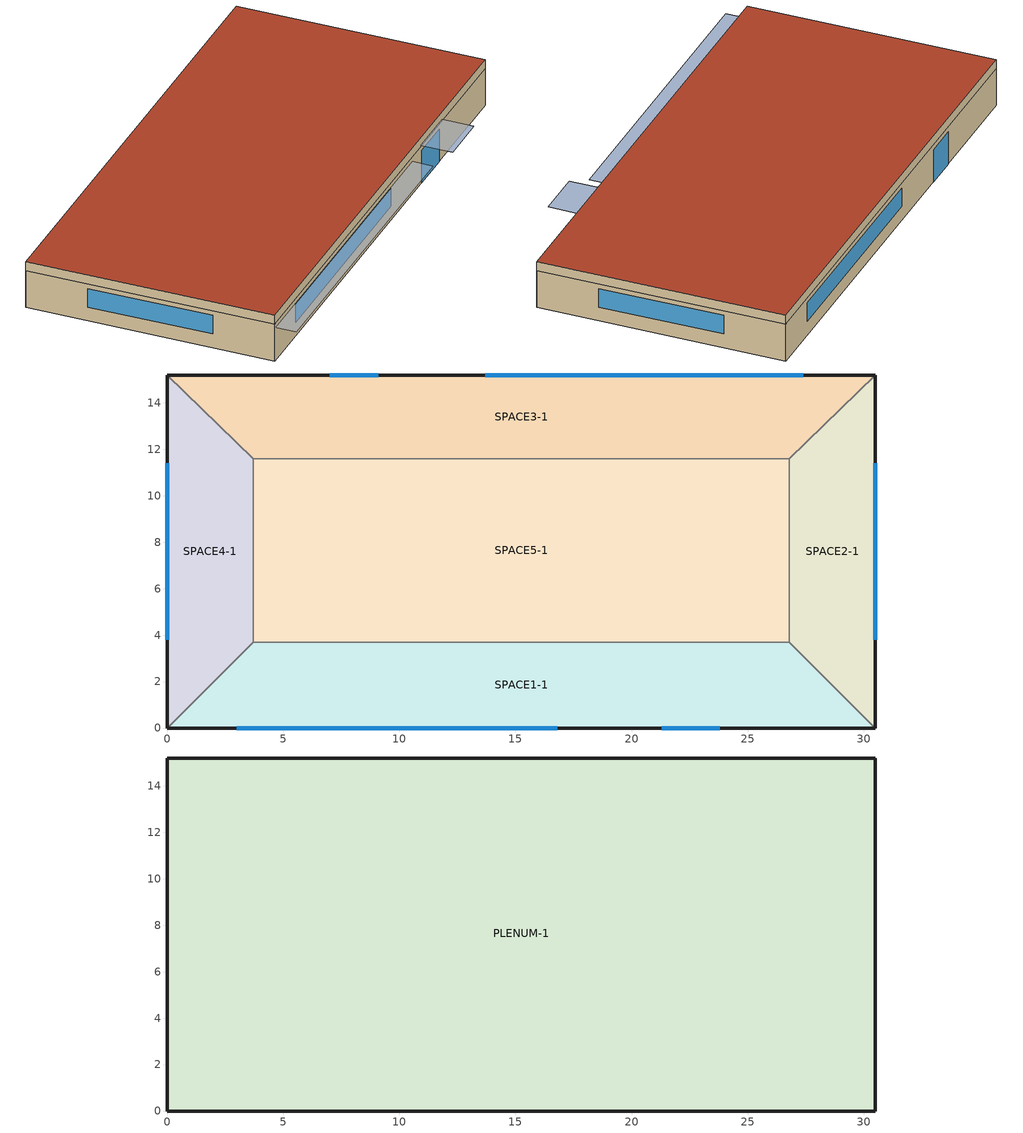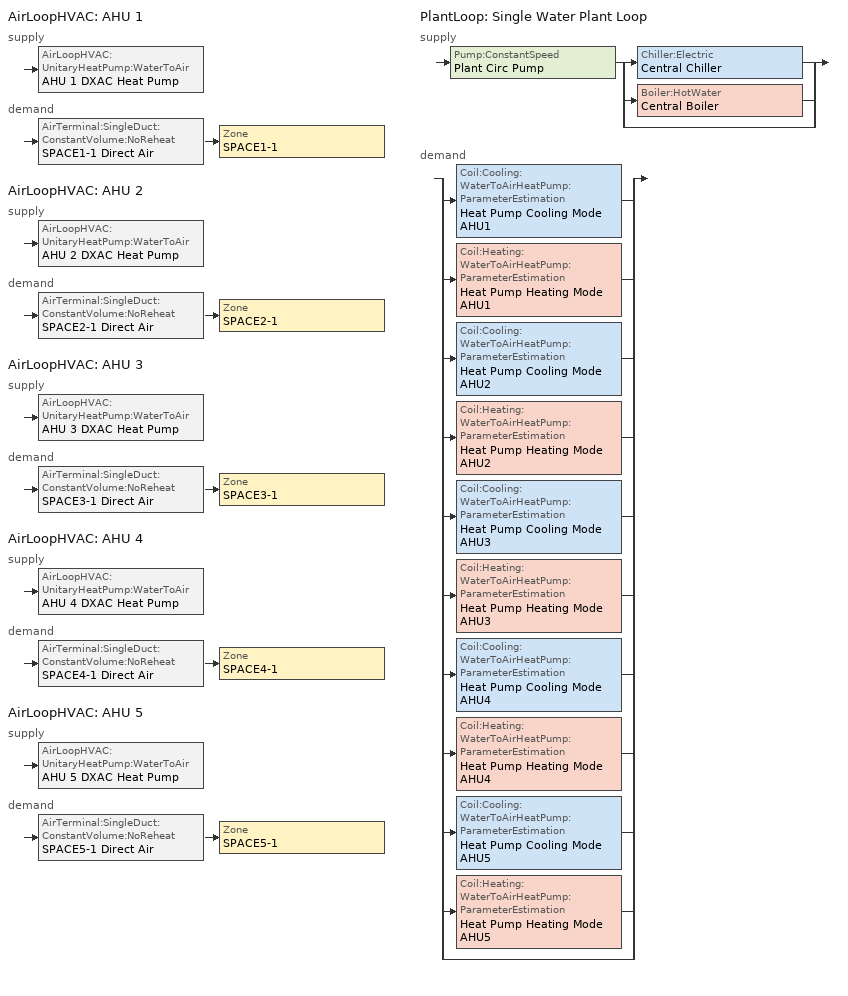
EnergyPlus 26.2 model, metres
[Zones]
SPACE1-1
 floor ground (FLOOR-SLAB-1): 26.8,3.7 30.5,0 0,0 3.7,3.7 z0
 wall outside (WALL-1): 0,0 30.5,0 z0:2.4
 wall to SPACE2-1 (INT-WALL-1): 30.5,0 26.8,3.7 z0:2.4
 wall to SPACE4-1 (INT-WALL-1): 3.7,3.7 0,0 z0:2.4
 wall to SPACE5-1 (INT-WALL-1): 26.8,3.7 3.7,3.7 z0:2.4
 window (Dbl Clr 3mm/13mm Air): 3,0 16.8,0 z0.9:2.1
 window (Sgl Grey 3mm): 21.3,0 23.8,0 z0:2.1
SPACE2-1
 floor ground (FLOOR-SLAB-1): 26.8,11.6 30.5,15.2 30.5,0 26.8,3.7 z0
 wall outside (WALL-1): 30.5,0 30.5,15.2 z0:2.4
 wall to SPACE3-1 (INT-WALL-1): 30.5,15.2 26.8,11.6 z0:2.4
 wall to SPACE5-1 (INT-WALL-1): 26.8,11.6 26.8,3.7 z0:2.4
 window (Dbl Clr 3mm/13mm Air): 30.5,3.8 30.5,11.4 z0.9:2.1
SPACE3-1
 floor ground (FLOOR-SLAB-1): 26.8,11.6 3.7,11.6 0,15.2 30.5,15.2 z0
 wall outside (WALL-1): 30.5,15.2 0,15.2 z0:2.4
 wall to SPACE4-1 (INT-WALL-1): 0,15.2 3.7,11.6 z0:2.4
 wall to SPACE5-1 (INT-WALL-1): 3.7,11.6 26.8,11.6 z0:2.4
 window (Dbl Clr 3mm/13mm Air): 27.4,15.2 13.7,15.2 z0.9:2.1
 window (Sgl Grey 3mm): 9.1,15.2 7,15.2 z0:2.1
SPACE4-1
 floor ground (FLOOR-SLAB-1): 3.7,3.7 0,0 0,15.2 3.7,11.6 z0
 wall outside (WALL-1): 0,15.2 0,0 z0:2.4
 wall to SPACE5-1 (INT-WALL-1): 3.7,3.7 3.7,11.6 z0:2.4
 window (Dbl Clr 3mm/13mm Air): 0,11.4 0,3.8 z0.9:2.1
SPACE5-1
 floor ground (FLOOR-SLAB-1): 26.8,11.6 26.8,3.7 3.7,3.7 3.7,11.6 z0
PLENUM-1
 floor to SPACE1-1 (CLNG-1): 26.8,3.7 30.5,0 0,0 3.7,3.7 z2.4
 floor to SPACE2-1 (CLNG-1): 26.8,11.6 30.5,15.2 30.5,0 26.8,3.7 z2.4
 floor to SPACE3-1 (CLNG-1): 26.8,11.6 3.7,11.6 0,15.2 30.5,15.2 z2.4
 floor to SPACE4-1 (CLNG-1): 3.7,3.7 0,0 0,15.2 3.7,11.6 z2.4
 floor to SPACE5-1 (CLNG-1): 26.8,11.6 26.8,3.7 3.7,3.7 3.7,11.6 z2.4
 wall outside (WALL-1): 0,0 30.5,0 30.5,15.2 0,15.2 0,0 z2.4:3
 roof outside (ROOF-1): 0,15.2 0,0 30.5,0 30.5,15.2 z3
shading: 0,-1.3 0,0 19.8,0 19.8,-1.3 z2.2; 21,-2 21,0 24.1,0 24.1,-2 z2.6
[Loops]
AirLoopHVAC 'AHU 1'
 supply: AirLoopHVAC:UnitaryHeatPump:WaterToAir 'AHU 1 DXAC Heat Pump'
 demand: AirTerminal:SingleDuct:ConstantVolume:NoReheat 'SPACE1-1 Direct Air' > Zone 'SPACE1-1'
AirLoopHVAC 'AHU 2'
 supply: AirLoopHVAC:UnitaryHeatPump:WaterToAir 'AHU 2 DXAC Heat Pump'
 demand: AirTerminal:SingleDuct:ConstantVolume:NoReheat 'SPACE2-1 Direct Air' > Zone 'SPACE2-1'
AirLoopHVAC 'AHU 3'
 supply: AirLoopHVAC:UnitaryHeatPump:WaterToAir 'AHU 3 DXAC Heat Pump'
 demand: AirTerminal:SingleDuct:ConstantVolume:NoReheat 'SPACE3-1 Direct Air' > Zone 'SPACE3-1'
AirLoopHVAC 'AHU 4'
 supply: AirLoopHVAC:UnitaryHeatPump:WaterToAir 'AHU 4 DXAC Heat Pump'
 demand: AirTerminal:SingleDuct:ConstantVolume:NoReheat 'SPACE4-1 Direct Air' > Zone 'SPACE4-1'
AirLoopHVAC 'AHU 5'
 supply: AirLoopHVAC:UnitaryHeatPump:WaterToAir 'AHU 5 DXAC Heat Pump'
 demand: AirTerminal:SingleDuct:ConstantVolume:NoReheat 'SPACE5-1 Direct Air' > Zone 'SPACE5-1'
PlantLoop 'Single Water Plant Loop'
 supply: Pump:ConstantSpeed 'Plant Circ Pump' > split
  | Chiller:Electric 'Central Chiller'
  | Boiler:HotWater 'Central Boiler'
  | bypass
 demand: split
  | Coil:Cooling:WaterToAirHeatPump:ParameterEstimation 'Heat Pump Cooling Mode AHU1'
  | Coil:Heating:WaterToAirHeatPump:ParameterEstimation 'Heat Pump Heating Mode AHU1'
  | Coil:Cooling:WaterToAirHeatPump:ParameterEstimation 'Heat Pump Cooling Mode AHU2'
  | Coil:Heating:WaterToAirHeatPump:ParameterEstimation 'Heat Pump Heating Mode AHU2'
  | Coil:Cooling:WaterToAirHeatPump:ParameterEstimation 'Heat Pump Cooling Mode AHU3'
  | Coil:Heating:WaterToAirHeatPump:ParameterEstimation 'Heat Pump Heating Mode AHU3'
  | Coil:Cooling:WaterToAirHeatPump:ParameterEstimation 'Heat Pump Cooling Mode AHU4'
  | Coil:Heating:WaterToAirHeatPump:ParameterEstimation 'Heat Pump Heating Mode AHU4'
  | Coil:Cooling:WaterToAirHeatPump:ParameterEstimation 'Heat Pump Cooling Mode AHU5'
  | Coil:Heating:WaterToAirHeatPump:ParameterEstimation 'Heat Pump Heating Mode AHU5'
  | bypass
[Building]
Building: North Axis=30; Terrain=City; Loads Convergence Tolerance Value=0.04; Temperature Convergence Tolerance Value=0.4; Solar Distribution=FullExterior; Maximum Number Of Warmup Days=25; Minimum Number Of Warmup Days=6
[Site:GroundTemperature:BuildingSurface]
20.03, 20.03, 20.13, 20.3, 20.43, 20.52, 20.62, 20.77, 20.78, 20.55, 20.44, 20.2
[Site:Location]
CHICAGO_IL_USA TMY2-94846: Latitude=41.78; Longitude=-87.75; Time Zone=-6; Elevation=190
[SizingPeriod:DesignDay] Day Of Month=21; Humidity Condition Type=Wetbulb; Barometric Pressure=99063; Rain Indicator=No; Snow Indicator=No; Daylight Saving Time Indicator=No; Solar Model Indicator=ASHRAEClearSky
Name | Month | Day Type | Maximum Dry Bulb Temperature | Daily Dry Bulb Temperature Range | Wetbulb Or Dewpoint At Maximum Dry Bulb | Wind Speed | Wind Direction | Sky Clearness
CHICAGO_IL_USA Annual Heating 99% Design Conditions DB | 1 | WinterDesignDay | -17.3 | 0 | -17.3 | 4.9 | 270 | 0
CHICAGO_IL_USA Annual Cooling 1% Design Conditions DB/MCWB | 7 | SummerDesignDay | 31.5 | 10.7 | 23 | 5.3 | 230 | 1
[Construction]
ROOF-1: RG01, BR01, IN46, WD01
WALL-1: WD01, PW03, IN02, GP01
CLNG-1: MAT-CLNG-1
FLOOR-SLAB-1: CC03
INT-WALL-1: GP02, AL21, GP02
Dbl Clr 3mm/13mm Air: CLEAR 3MM, AIR 13MM, CLEAR 3MM
Sgl Grey 3mm: GREY 3MM
[Material] Thermal Absorptance=0.9
Name | Roughness | Thickness | Conductivity | Density | Specific Heat | Solar Absorptance | Visible Absorptance
RG01 | Rough | 0.0127 | 1.442 | 881 | 1674 | 0.65 | 0.65
BR01 | VeryRough | 0.0095 | 0.162 | 1121 | 1464 | 0.7 | 0.7
IN46 | VeryRough | 0.0762 | 0.023 | 24 | 1590 | 0.5 | 0.5
WD01 | MediumSmooth | 0.0191 | 0.115 | 513 | 1381 | 0.78 | 0.78
PW03 | MediumSmooth | 0.0127 | 0.115 | 545 | 1213 | 0.78 | 0.78
IN02 | Rough | 0.0901 | 0.043 | 10 | 837 | 0.75 | 0.75
GP01 | MediumSmooth | 0.0127 | 0.16 | 801 | 837 | 0.75 | 0.75
GP02 | MediumSmooth | 0.0159 | 0.16 | 801 | 837 | 0.75 | 0.75
CC03 | MediumRough | 0.1016 | 1.31 | 2243 | 837 | 0.65 | 0.65
[Material:AirGap]
AL21: Thermal Resistance=0.157
[Material:NoMass]
MAT-CLNG-1: Roughness=Rough; Thermal Resistance=0.652259; Thermal Absorptance=0.65; Solar Absorptance=0.65; Visible Absorptance=0.65
[WindowMaterial:Gas]
AIR 13MM: Gas Type=Air; Thickness=0.0127
[WindowMaterial:Glazing] Optical Data Type=SpectralAverage; Thickness=0.003; Infrared Transmittance At Normal Incidence=0; Front Side Infrared Hemispherical Emissivity=0.84; Back Side Infrared Hemispherical Emissivity=0.84; Conductivity=0.9
Name | Solar Transmittance At Normal Incidence | Front Side Solar Reflectance At Normal Incidence | Back Side Solar Reflectance At Normal Incidence | Visible Transmittance At Normal Incidence | Front Side Visible Reflectance At Normal Incidence | Back Side Visible Reflectance At Normal Incidence
CLEAR 3MM | 0.837 | 0.075 | 0.075 | 0.898 | 0.081 | 0.081
GREY 3MM | 0.626 | 0.061 | 0.061 | 0.611 | 0.061 | 0.061
[AirLoopHVAC] Design Supply Air Flow Rate=2
AHU 1; AHU 2; AHU 3; AHU 4; AHU 5
[AirLoopHVAC:UnitaryHeatPump:WaterToAir] Availability Schedule=FanAvailSched; Supply Air Flow Rate=2; Heating Convergence=0.001; Cooling Convergence=0.001; Maximum Supply Air Temperature From Supplemental Heater=50; Maximum Outdoor Dry Bulb Temperature For Supplemental Heater Operation=21; Fan Placement=BlowThrough; Supply Air Fan Operating Mode Schedule=CyclingFanSch
Name | Controlling Zone Or Thermostat Location | Supply Air Fan | Heating Coil | Cooling Coil | Supplemental Heating Coil
AHU 1 DXAC Heat Pump | SPACE1-1 | AHU 1 Supply Fan | Heat Pump Heating Mode AHU1 | Heat Pump Cooling Mode AHU1 | Heat Pump DX Supp Heating Coil AHU1
AHU 2 DXAC Heat Pump | SPACE2-1 | AHU 2 Supply Fan | Heat Pump Heating Mode AHU2 | Heat Pump Cooling Mode AHU2 | Heat Pump DX Supp Heating Coil AHU2
AHU 3 DXAC Heat Pump | SPACE3-1 | AHU 3 Supply Fan | Heat Pump Heating Mode AHU3 | Heat Pump Cooling Mode AHU3 | Heat Pump DX Supp Heating Coil AHU3
AHU 4 DXAC Heat Pump | SPACE4-1 | AHU 4 Supply Fan | Heat Pump Heating Mode AHU4 | Heat Pump Cooling Mode AHU4 | Heat Pump DX Supp Heating Coil AHU4
AHU 5 DXAC Heat Pump | SPACE5-1 | AHU 5 Supply Fan | Heat Pump Heating Mode AHU5 | Heat Pump Cooling Mode AHU5 | Heat Pump DX Supp Heating Coil AHU5
[AirTerminal:SingleDuct:ConstantVolume:NoReheat] Availability Schedule=FanAvailSched; Maximum Air Flow Rate=2
SPACE1-1 Direct Air; SPACE2-1 Direct Air; SPACE3-1 Direct Air; SPACE4-1 Direct Air; SPACE5-1 Direct Air
[AvailabilityManager:Scheduled] Schedule=FanAvailSched
AHU 1 Availability 1; AHU 2 Availability 1; AHU 3 Availability 1; AHU 4 Availability 1; AHU 5 Availability 1
[Boiler:HotWater]
Central Boiler: Fuel Type=NaturalGas; Nominal Capacity=90000; Nominal Thermal Efficiency=0.8; Efficiency Curve Temperature Evaluation Variable=LeavingBoiler; Normalized Boiler Efficiency Curve=BoilerEfficiency; Design Water Flow Rate=0.007; Minimum Part Load Ratio=0; Maximum Part Load Ratio=1.2; Optimum Part Load Ratio=1; Water Outlet Upper Temperature Limit=100; Boiler Flow Mode=LeavingSetpointModulated
[Chiller:Electric]
Central Chiller: Condenser Type=AirCooled; Nominal Capacity=200000; Nominal Cop=3.2; Minimum Part Load Ratio=0; Maximum Part Load Ratio=1; Optimum Part Load Ratio=0.65; Design Condenser Inlet Temperature=35; Temperature Rise Coefficient=2.778; Design Chilled Water Outlet Temperature=6.67; Design Chilled Water Flow Rate=0.007; Design Condenser Fluid Flow Rate=22.8; Coefficient 1 Of Capacity Ratio Curve=0.9949; Coefficient 2 Of Capacity Ratio Curve=-0.045954; Coefficient 3 Of Capacity Ratio Curve=-0.0013543; Coefficient 1 Of Power Ratio Curve=2.333; Coefficient 2 Of Power Ratio Curve=-1.975; Coefficient 3 Of Power Ratio Curve=0.6121; Coefficient 1 Of Full Load Ratio Curve=0.03303; Coefficient 2 Of Full Load Ratio Curve=0.6852; Coefficient 3 Of Full Load Ratio Curve=0.2818; Chilled Water Outlet Temperature Lower Limit=5; Chiller Flow Mode=LeavingSetpointModulated
[Coil:Cooling:WaterToAirHeatPump:ParameterEstimation] Compressor Type=Scroll; Refrigerant Type=R22; Design Source Side Flow Rate=0.0015; Nominal Cooling Coil Capacity=38000; Nominal Time For Condensate Removal To Begin=0; Ratio Of Initial Moisture Evaporation Rate And Steady State Latent Capacity=0; High Pressure Cutoff=4e+06; Low Pressure Cutoff=0; Load Side Total Heat Transfer Coefficient=3780.19; Load Side Outside Surface Heat Transfer Coefficient=3411.03; Superheat Temperature At The Evaporator Outlet=1.57066; Compressor Power Losses=2235.29; Compressor Efficiency=1.34624; Refrigerant Volume Flow Rate=0.00974424; Volume Ratio=2.30803; Leak Rate Coefficient=0.020653; Source Side Heat Transfer Coefficient=1927.57; Part Load Fraction Correlation Curve=HPACCOOLPLFFPLR; Maximum Cycling Rate=2.5; Latent Capacity Time Constant=60; Fan Delay Time=60
Heat Pump Cooling Mode AHU1; Heat Pump Cooling Mode AHU2; Heat Pump Cooling Mode AHU3; Heat Pump Cooling Mode AHU4; Heat Pump Cooling Mode AHU5
[Coil:Heating:Fuel] Availability Schedule=FanAvailSched; Fuel Type=NaturalGas; Burner Efficiency=0.8; Nominal Capacity=32000
Heat Pump DX Supp Heating Coil AHU1; Heat Pump DX Supp Heating Coil AHU2; Heat Pump DX Supp Heating Coil AHU3; Heat Pump DX Supp Heating Coil AHU4; Heat Pump DX Supp Heating Coil AHU5
[Coil:Heating:WaterToAirHeatPump:ParameterEstimation] Compressor Type=Scroll; Refrigerant Type=R22; Design Source Side Flow Rate=0.0015; Gross Rated Heating Capacity=38000; High Pressure Cutoff=4e+06; Low Pressure Cutoff=0; Load Side Total Heat Transfer Coefficient=5795.05; Superheat Temperature At The Evaporator Outlet=1.56696; Compressor Power Losses=3913.38; Compressor Efficiency=1.26356; Refrigerant Volume Flow Rate=0.00699573; Volume Ratio=4.96167; Leak Rate Coefficient=2.0775e-06; Source Side Heat Transfer Coefficient=4003.22; Part Load Fraction Correlation Curve=HPACHEATPLFFPLR
Heat Pump HEATING Mode AHU1; Heat Pump HEATING Mode AHU2; Heat Pump HEATING Mode AHU3; Heat Pump HEATING Mode AHU4; Heat Pump HEATING Mode AHU5
[ElectricEquipment] Schedule=EQUIP-1; Design Level Calculation Method=EquipmentLevel; Fraction Latent=0; Fraction Radiant=0.3; Fraction Lost=0
Name | Zone Or Zonelist Or Space Or Spacelist | Design Level
SPACE1-1 ElecEq 1 | SPACE1-1 | 1056
SPACE2-1 ElecEq 1 | SPACE2-1 | 456
SPACE3-1 ElecEq 1 | SPACE3-1 | 1056
SPACE4-1 ElecEq 1 | SPACE4-1 | 456
SPACE5-1 ElecEq 1 | SPACE5-1 | 1976
[Fan:OnOff] Availability Schedule=FanAvailSched; Fan Total Efficiency=0.7; Pressure Rise=600; Maximum Flow Rate=2; Motor Efficiency=0.9; Motor In Airstream Fraction=1
AHU 1 Supply Fan; AHU 2 Supply Fan; AHU 3 Supply Fan; AHU 4 Supply Fan; AHU 5 Supply Fan
[Lights] Schedule=LIGHTS-1; Design Level Calculation Method=LightingLevel; Fraction Radiant=0.59; Fraction Visible=0.2; Fraction Replaceable=0; End Use Subcategory=GeneralLights
Name | Zone Or Zonelist Or Space Or Spacelist | Lighting Level
SPACE1-1 Lights 1 | SPACE1-1 | 1584
SPACE2-1 Lights 1 | SPACE2-1 | 684
SPACE3-1 Lights 1 | SPACE3-1 | 1584
SPACE4-1 Lights 1 | SPACE4-1 | 684
SPACE5-1 Lights 1 | SPACE5-1 | 2964
[People] Number Of People Schedule=OCCUPY-1; Number Of People Calculation Method=people; Fraction Radiant=0.3; Activity Level Schedule=ActSchd
Name | Zone Or Zonelist Or Space Or Spacelist | Number Of People
SPACE1-1 People 1 | SPACE1-1 | 11
SPACE2-1 People 1 | SPACE2-1 | 5
SPACE3-1 People 1 | SPACE3-1 | 11
SPACE4-1 People 1 | SPACE4-1 | 5
SPACE5-1 People 1 | SPACE5-1 | 20
[PlantEquipmentList]
heating plant: Central Boiler
cooling plant: Central Chiller
[PlantEquipmentOperation:CoolingLoad]
Central Plant Cooling Only: Load Range 1 Lower Limit=0; Load Range 1 Upper Limit=1e+06; Range 1 Equipment List=cooling plant
[PlantEquipmentOperation:HeatingLoad]
Central Plant Heating Only: Load Range 1 Lower Limit=0; Load Range 1 Upper Limit=1e+06; Range 1 Equipment List=heating plant
[PlantEquipmentOperationSchemes]
Plant Loop Operation: Control Scheme 1=Central Plant Heating Only; Control Scheme 1 Schedule=PlantHeatingOnSched; Control Scheme 2=Central Plant Cooling Only; Control Scheme 2 Schedule=PlantCoolingOnSched
[PlantLoop]
Single Water Plant Loop: Fluid Type=Water; Plant Equipment Operation Scheme=Plant Loop Operation; Maximum Loop Temperature=98; Minimum Loop Temperature=1; Maximum Loop Flow Rate=0.007; Minimum Loop Flow Rate=0; Plant Loop Volume=autocalculate; Load Distribution Scheme=SequentialLoad; Plant Loop Demand Calculation Scheme=DualSetPointDeadband
[Pump:ConstantSpeed]
Plant Circ Pump: Design Flow Rate=0.007; Design Pump Head=5000; Design Power Consumption=50; Motor Efficiency=0.87; Fraction Of Motor Inefficiencies To Fluid Stream=0; Pump Control Type=CONTINUOUS
[SetpointManager:Scheduled:DualSetpoint] Control Variable=Temperature; High Setpoint Schedule=Plant Loop High Temp Schedule; Low Setpoint Schedule=Plant Loop Low Temp Schedule
Name | Setpoint Node Or Nodelist
Water Loop Setpoint Manager | Plant Supply Outlet Node
Central Chiller Setpoint Manager | Central Chiller Outlet Node
Central Boiler Setpoint Manager | Central Boiler Outlet Node
[ThermostatSetpoint:DualSetpoint]
DualSetPoint: Heating Setpoint Temperature Schedule=Htg-SetP-Sch; Cooling Setpoint Temperature Schedule=Clg-SetP-Sch
[ThermostatSetpoint:SingleCooling]
CoolingSetpoint: Setpoint Temperature Schedule=Clg-SetP-Sch
[ThermostatSetpoint:SingleHeating]
HeatingSetpoint: Setpoint Temperature Schedule=Htg-SetP-Sch
[Zone] Type=1; Multiplier=1
Name | Ceiling Height | Volume
PLENUM-1 | 0.6096 | 283.2
SPACE1-1; SPACE3-1 | 2.4384 | 239.247
SPACE2-1; SPACE4-1 | 2.4384 | 103.311
SPACE5-1 | 2.4384 | 447.683
[ZoneControl:Thermostat] Control Type Schedule=Zone Control Type Sched; Control 1=CoolingSetPoint; Control 2=HeatingSetpoint; Control 3=DualSetPoint
Name | Zone Or Zonelist
SPACE1-1 Control | SPACE1-1
SPACE2-1 Control | SPACE2-1
SPACE3-1 Control | SPACE3-1
SPACE4-1 Control | SPACE4-1
SPACE5-1 Control | SPACE5-1
[Zone equipment]
SPACE1-1: SPACE1-1 Direct Air
SPACE2-1: SPACE2-1 Direct Air
SPACE3-1: SPACE3-1 Direct Air
SPACE4-1: SPACE4-1 Direct Air
SPACE5-1: SPACE5-1 Direct Air
[ZoneInfiltration:DesignFlowRate] Schedule=INFIL-SCH; Design Flow Rate Calculation Method=flow/zone; Constant Term Coefficient=0; Temperature Term Coefficient=0; Velocity Term Coefficient=0.2237; Velocity Squared Term Coefficient=0
Name | Zone Or Zonelist Or Space Or Spacelist | Design Flow Rate
SPACE1-1 Infil 1 | SPACE1-1 | 0.0167
SPACE2-1 Infil 1 | SPACE2-1 | 0.00717
SPACE3-1 Infil 1 | SPACE3-1 | 0.0167
SPACE4-1 Infil 1 | SPACE4-1 | 0.00717
SPACE5-1 Infil 1 | SPACE5-1 | 0.031089
[Curve:Quadratic] Coefficient3 X 2=0; Minimum Value Of X=0; Maximum Value Of X=1
Name | Coefficient1 Constant | Coefficient2 X
HPACCOOLPLFFPLR; HPACHEATPLFFPLR | 0.75 | 0.25
BoilerEfficiency | 1 | 0
[Schedule:Compact]
OCCUPY-1: Through: 12/31, For: Weekdays SummerDesignDay CustomDay1 CustomDay2, Until: 8:00, 0, Until: 11:00, 1, Until: 12:00, 0.8, Until: 13:00, 0.4, Until: 14:00, 0.8, Until: 18:00, 1, Until: 19:00, 0.5, Until: 21:00, 0.1, Until: 24:00, 0, For: Weekends Holidays WinterDesignDay, Until: 24:00, 0
LIGHTS-1: Through: 12/31, For: Weekdays SummerDesignDay CustomDay1 CustomDay2, Until: 8:00, 0.05, Until: 9:00, 0.9, Until: 10:00, 0.95, Until: 11:00, 1, Until: 12:00, 0.95, Until: 13:00, 0.8, Until: 14:00, 0.9, Until: 18:00, 1, Until: 19:00, 0.6, Until: 21:00, 0.2, Until: 24:00, 0.05, For: Weekends Holidays WinterDesignDay, Until: 24:00, 0.05
EQUIP-1: Through: 12/31, For: Weekdays SummerDesignDay CustomDay1 CustomDay2, Until: 8:00, 0.02, Until: 9:00, 0.4, Until: 14:00, 0.9, Until: 15:00, 0.8, Until: 16:00, 0.7, Until: 18:00, 0.5, Until: 20:00, 0.3, Until: 24:00, 0.02, For: Weekends Holidays WinterDesignDay, Until: 24:00, 0.2
INFIL-SCH: Through: 3/31, For: Alldays, Until: 24:00, 1, Through: 10/31, For: Alldays, Until: 24:00, 0, Through: 12/31, For: Alldays, Until: 24:00, 1
ACTSCHD: Through: 12/31, For: Alldays, Until: 24:00, 117.24
HTG-SETP-SCH: Through: 12/31, For: Weekdays CustomDay1 CustomDay2, Until: 7:00, 12.8, Until: 18:00, 21.1, Until: 24:00, 12.8, For: Weekends Holidays, Until: 7:00, 12.8, Until: 13:00, 21.1, Until: 24:00, 12.8, For: SummerDesignDay, Until: 24:00, 12.8, For: WinterDesignDay, Until: 24:00, 21.1
CLG-SETP-SCH: Through: 12/31, For: Weekdays CustomDay1 CustomDay2, Until: 7:00, 40, Until: 18:00, 23.9, Until: 24:00, 40, For: Weekends Holidays, Until: 7:00, 40, Until: 13:00, 23.9, Until: 24:00, 32.2, For: SummerDesignDay, Until: 24:00, 23.9, For: WinterDesignDay, Until: 24:00, 40
ZONE CONTROL TYPE SCHED: Through: 12/31, For: Weekdays Weekends Holidays CustomDay1 CustomDay2, Until: 24:00, 4, For: SummerDesignDay, Until: 24:00, 2, For: WinterDesignDay, Until: 24:00, 1
FANAVAILSCHED: Through: 3/31, For: Alldays, Until: 24:00, 1, Through: 9/30, For: Weekdays, Until: 7:00, 0, Until: 17:00, 1, Until: 24:00, 0, For: Weekends Holidays CustomDay1 CustomDay2, Until: 24:00, 0, For: SummerDesignDay WinterDesignDay, Until: 24:00, 1, Through: 12/31, For: Alldays, Until: 24:00, 1
PLANT LOOP HIGH TEMP SCHEDULE: Through: 12/31, For: Alldays, Until: 24:00, 32.22
PLANT LOOP LOW TEMP SCHEDULE: Through: 12/31, For: Alldays, Until: 24:00, 15.56
PLANTHEATINGONSCHED; PLANTCOOLINGONSCHED: Through: 3/31, For: Alldays, Until: 24:00, 1, Through: 9/30, For: Alldays, Until: 24:00, 1, Through: 12/31, For: Alldays, Until: 24:00, 1
CyclingFanSch: Through: 12/31, For: AllDays, Until: 24:00, 0
